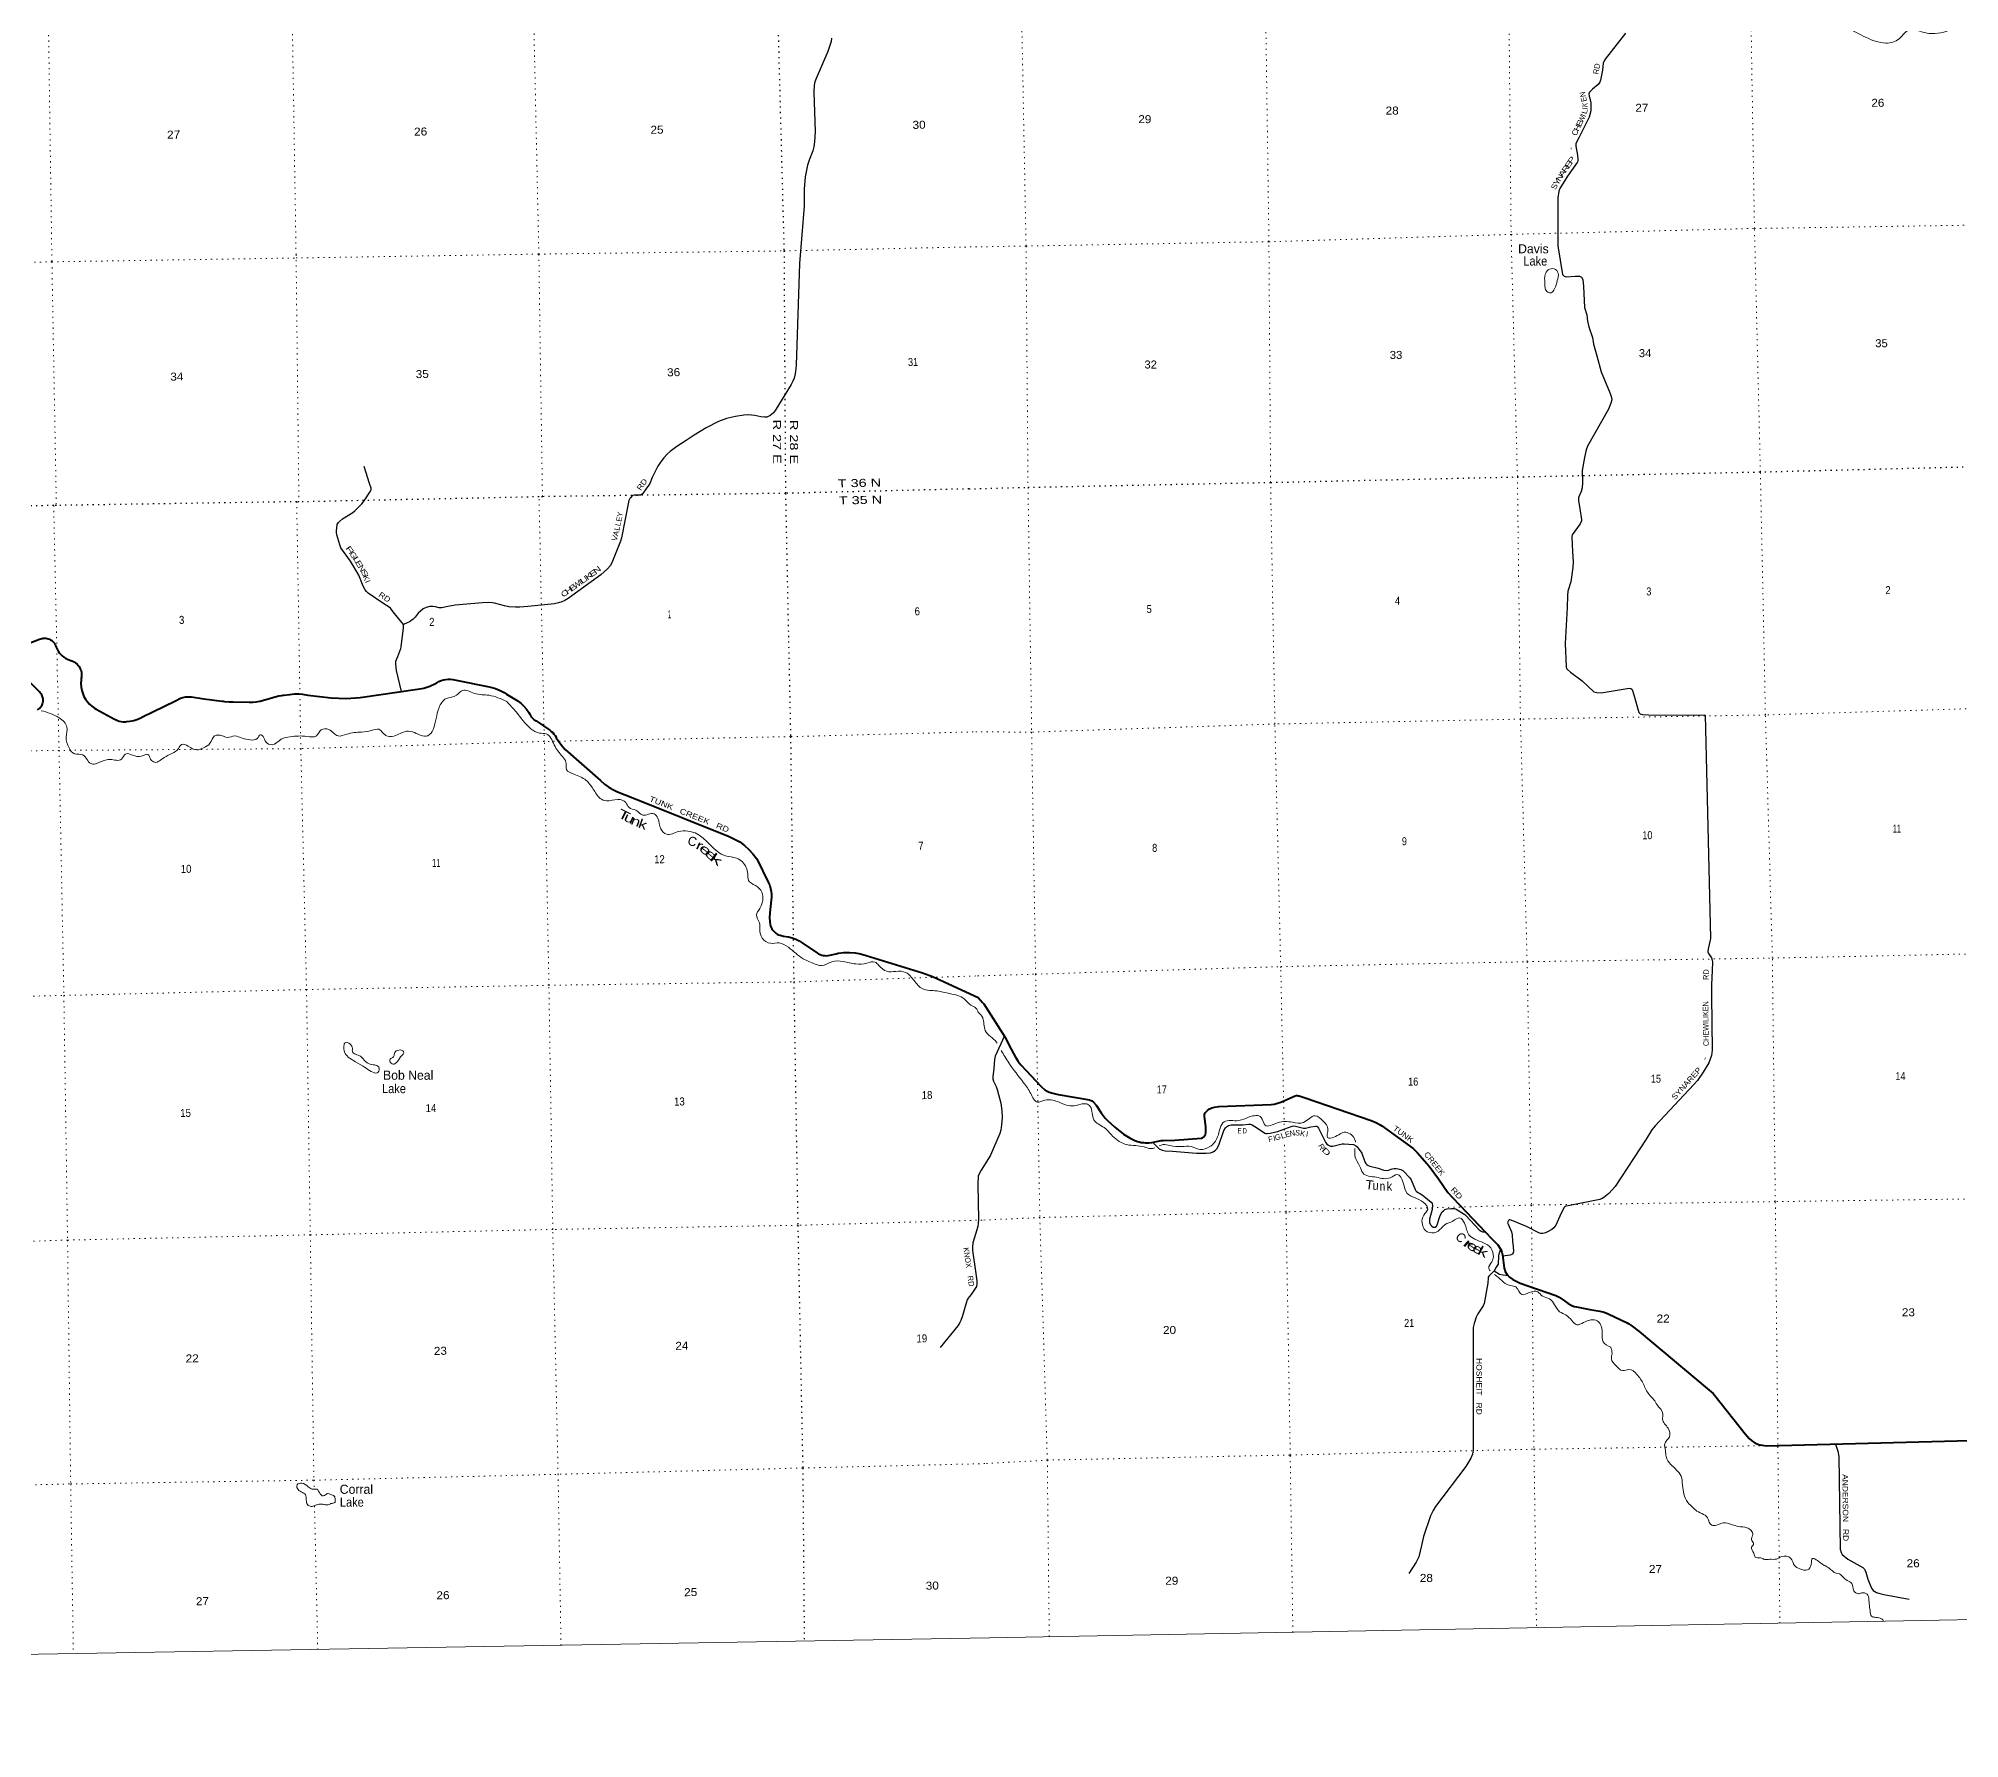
# Model space of a CAD drawing. Header units: feet. Extents: x 242557 to 489137, y 368785 to 557307.
# Drawn here: x 376633 to 418652, y 368785 to 405982 of the extents above; entities that cross this region are included whole.
import ezdxf
from ezdxf.enums import TextEntityAlignment as Align

# ---------------------------------------------------------------- set-up
doc = ezdxf.new("R2010")
doc.units = ezdxf.units.FT
doc.header["$LTSCALE"] = 80
doc.linetypes.add('DOTTED', pattern=[1.5, 0.3, -1.2])
for name, color, linetype, lineweight in [('26', 7, 'Continuous', 40), ('27', 7, 'Continuous', 25), ('29', 7, 'Continuous', 25), ('30', 7, 'Continuous', 35), ('39', 7, 'Continuous', 13), ('4', 7, 'Continuous', 13), ('41', 7, 'Continuous', 13), ('6', 7, 'DOTTED', 25), ('7', 7, 'DOTTED', 13)]:
    doc.layers.add(name, color=color, linetype=linetype, lineweight=lineweight)

msp = doc.modelspace()

# ---------------------------------------------------------------- linework, layer by layer
at = {"layer": '26'}
for points in [[(376074.95, 392609.52), (376659, 392837.05), (376685.35, 392847.32), (376709, 392853.74), (376713.25, 392854.86), (376740.56, 392859.11), (376768.16, 392860.48), (376795.75, 392858.96), (376823.04, 392854.56), (376849.71, 392847.34), (376875.48, 392837.36), (376900.07, 392824.75), (376923.21, 392809.63), (376944.63, 392792.18), (376964.12, 392772.59)], [(376964.12, 392772.59), (376981.45, 392751.07), (376996.44, 392727.85), (377008.92, 392703.19), (377018.75, 392677.36), (377023.32, 392663.54), (377041.05, 392620.18), (377063.21, 392578.91), (377089.57, 392540.17), (377119.83, 392504.41), (377153.66, 392472.01), (377190.69, 392443.31), (377230.52, 392418.65), (377272.71, 392398.29), (377316.8, 392382.44), (377365.7, 392363.57), (377397.17, 392349.86), (377427.04, 392332.92), (377454.98, 392312.96), (377480.67, 392290.19), (377503.85, 392264.86), (377524.24, 392237.24), (377541.64, 392207.64), (377555.85, 392176.39), (377566.72, 392143.82), (377574.12, 392110.29), (377577.98, 392076.18), (377578.25, 392041.85), (377574.93, 392007.67), (377571.52, 391988.77), (377566.14, 391948.06), (377561.87, 391867.02), (377566.1, 391785.97), (377580.07, 391717.68), (377601.09, 391651.22), (377628.95, 391587.32), (377663.34, 391526.69), (377703.87, 391469.98), (377750.11, 391417.83), (377801.55, 391370.79), (377857.63, 391329.38), (377897.09, 391305.24), (378297.33, 391091.77), (378322.2, 391078.51), (378347.33, 391067), (378360.83, 391060.82), (378400.95, 391047.32), (378442.27, 391038.08), (378484.32, 391033.22), (378512.8, 391032.92), (378537.92, 391033.4), (378562.8, 391035.98), (378629.15, 391042.84), (378719.01, 391061.79), (378806.4, 391090.02), (378890.36, 391127.23), (378893.16, 391128.66), (379630, 391488.95), (379744.23, 391545.53), (379794.89, 391562.37), (379847.03, 391573.81), (379900.08, 391579.74), (379924.17, 391580), (379949.1, 391580.28), (379974.17, 391577.08), (379983, 391575.95), (380248, 391531.95), (380649.96, 391482.66), (380674.48, 391479.65), (380699.96, 391477.05), (380802.58, 391466.56), (380838.94, 391465.68), (380868.11, 391464.97), (380888.94, 391464.51), (381240.97, 391456.78), (381319.41, 391457.24), (381397.38, 391465.89), (381474.02, 391482.65), (381481.09, 391484.62), (381758.55, 391561.21), (381783.82, 391568.19), (381808.55, 391574.52), (381893.23, 391596.2), (381960.28, 391606.69), (381985.47, 391610.63), (382010.28, 391614.11), (382132.81, 391631.3), (382235.43, 391641.14), (382338.51, 391640.19), (382409.89, 391633.17)], [(376613.04, 391292.72), (376634.46, 391306.4), (376654.34, 391322.24), (376672.45, 391340.07), (376688.6, 391359.7), (376702.61, 391380.9), (376714.32, 391403.46), (376723.62, 391427.12), (376730.39, 391451.62), (376734.56, 391476.69), (376736.08, 391502.06), (376734.95, 391527.45), (376731.17, 391552.58), (376724.79, 391577.19), (376715.86, 391600.99), (376704.5, 391623.72), (376690.82, 391645.14), (376674.98, 391665.02), (376657.15, 391683.13), (376139, 392194.95)], [(382409.89, 391633.17), (382529, 391615.95), (383038.87, 391553.87), (383362.45, 391543.1), (383670.78, 391564.43), (384926.4, 391741.18), (385061.56, 391769.67), (385192.99, 391812.13), (385319.27, 391868.09), (385348.42, 391883.34), (385394.04, 391909.77), (385442.17, 391931.28), (385492.28, 391947.64), (385543.83, 391958.67), (385596.25, 391964.25), (385648.97, 391964.33), (385697.78, 391959.44), (386529, 391784.95), (386630.64, 391757.06), (386728.8, 391718.7), (386822.42, 391670.28), (386873.56, 391638.24), (387123.15, 391484.44), (387190.79, 391432.1), (387252.58, 391372.97), (387307.85, 391307.7), (387356, 391237.01), (387379.45, 391195.72), (387393.55, 391168.22), (387410.44, 391142.33), (387429.94, 391118.35), (387451.85, 391096.54), (387475.92, 391077.15), (387488.82, 391068.32), (387521, 391048.95), (387817.74, 390846.56), (387851.15, 390821.87), (387881.79, 390793.82), (387909.34, 390762.72), (387933.48, 390728.92), (387953.96, 390692.77), (387959.31, 390681.62), (388026.66, 390577.88), (388104.5, 390481.74), (388156.99, 390427.06), (388924.1, 389746.94), (389016.98, 389664.68), (389117.95, 389592.57), (389225.91, 389531.42), (389299.04, 389497.95), (389636.62, 389364), (391740.39, 388517.91), (391859.3, 388465.64), (391972.09, 388401.22), (392077.53, 388325.37), (392174.46, 388238.91), (392261.82, 388142.79), (392338.66, 388038.07), (392344.45, 388029.16), (392600.71, 387509.27), (392601.77, 387507.15), (392627.65, 387447.2), (392647.13, 387384.87), (392659.98, 387320.84), (392666.07, 387255.82), (392665.33, 387190.53), (392657.77, 387125.66), (392629.25, 386850.72), (392624.96, 386750.93), (392631.12, 386651.23), (392639.12, 386595.79), (392647.93, 386563.7), (392660.04, 386532.7), (392675.32, 386503.14), (392693.62, 386475.34), (392714.71, 386449.6), (392738.39, 386426.21), (392764.38, 386405.42), (392792.39, 386387.46), (392822.14, 386372.53), (392853.28, 386360.78), (392879.02, 386354.05), (392929.02, 386344.15), (393037.73, 386322.61), (393118.91, 386301.94), (393197.49, 386272.89), (393272.59, 386235.78), (393339.08, 386194.07), (393670.83, 385970.18), (393696.78, 385954.79)], [(393696.78, 385954.79), (393729.93, 385939.19), (393764.53, 385927.15), (393800.2, 385918.78), (393836.55, 385914.19), (393873.17, 385913.42), (393909.68, 385916.49), (393945.67, 385923.35), (394081.56, 385955.8), (394128.4, 385965.74), (394250, 385982.41), (394372.68, 385986.28), (394495.08, 385977.3), (394615.88, 385955.58), (394733.75, 385921.35), (395966.78, 385537.45), (396129.83, 385481.46), (396188.02, 385456.7), (396352, 385386.95), (397184.15, 384996.48)], [(397184.15, 384996.48), (397230.86, 384949.63), (397283.27, 384889.62), (397308.35, 384857.87), (397772.69, 384139.35), (397802.37, 384085.04), (397868.35, 383948.84), (398005.38, 383690.25), (398054.86, 383610.74), (398085.86, 383569.39), (398116.79, 383526.26), (398563.77, 383050.21), (398643.81, 382980.08), (398692.89, 382949.06), (398741.15, 382927.69), (398816.88, 382905.12), (398933.61, 382876.15), (399623.44, 382757.66), (399673.18, 382737.11), (399709.34, 382708.68), (399766.37, 382644.7), (399877.84, 382476.66), (399961.19, 382362.33), (400005.32, 382316.97), (400179.18, 382160.03), (400366.1, 382006.92), (400399.73, 381983.61), (400511.39, 381917.75), (400612.13, 381871.23), (400672.19, 381849.25), (400710.61, 381838.93), (400749.69, 381829.87), (400802.64, 381823.41), (400837.51, 381822.11), (400919.52, 381822.12), (400987.19, 381829.14), (401192.41, 381868.76), (401235.96, 381872.52), (401488.87, 381879.5), (402073.37, 381923.07), (402095.48, 381929.39), (402113.56, 381939.73), (402138.1, 381969.45), (402156.19, 382003.05), (402164.39, 382043.76), (402164.68, 382158.98), (402136.79, 382405.14), (402136.81, 382437.29), (402141.98, 382457.96), (402149.73, 382472.18), (402172.98, 382500.61), (402201.52, 382529.45), (402245.3, 382560.06), (402271.13, 382571.69), (402295.58, 382581.47), (402358.96, 382598.83), (402452.51, 382612.24), (403591.89, 382656.47), (403663.11, 382664.75), (403710.9, 382676.38), (403806.96, 382712.42), (404119.73, 382846.71), (404147.44, 382853.44), (404168.11, 382854.73), (404193.94, 382850.85), (404210.54, 382846.12), (404340.28, 382805.71), (405780.34, 382306.92), (405871.68, 382269.28), (405928.51, 382240.85), (405981.54, 382211.04), (406016.33, 382187.86), (406701.52, 381694.83), (406799.01, 381601.14), (407048.23, 381312.21), (407256.18, 381034.53), (407461.57, 380735.26), (407550.77, 380628.85), (407724.87, 380455.74), (408282.54, 379864.2), (408418.45, 379722.01)], [(408418.45, 379722.01), (408549.01, 379585.42), (408614.94, 379486.84), (408640.77, 379427.39), (408657.17, 379368.83), (408693.82, 379076.32), (408715.68, 379003.5), (408752.27, 378945.86), (408811.26, 378879.43), (408877.1, 378828.57), (409043.73, 378750.34), (409824.64, 378477.65), (409892.3, 378445.2), (410012.04, 378359.32), (410091.2, 378305.63), (410171.27, 378261.69), (410225.52, 378238.43), (410270.26, 378227.97), (410565.63, 378176.02), (410784.11, 378139.04), (410876.46, 378116.95), (410966.57, 378081.28), (411378.89, 377884.33), (411415.77, 377861.97), (411464.13, 377827.46), (411646.35, 377689.75), (413133.83, 376447.87), (413263.92, 376333.5), (413301.64, 376290.83), (413959.78, 375456.3), (414046.61, 375353.9), (414105.34, 375302.96), (414175.77, 375253.09), (414250.68, 375222.08), (414330.75, 375201.4), (414427.84, 375190.8), (421376.41, 375369.03)]]:
    msp.add_lwpolyline(points, dxfattribs=at)
at = {"layer": '29'}
for points in [[(393982.01, 405988.51), (393969, 405914.13), (393902.11, 405698.45), (393641.97, 405103.45), (393615.95, 405034.66), (393597.37, 404962.14), (393589.94, 404805.96), (393619.67, 403943.21), (393604.81, 403720.09), (393591.81, 403608.52), (393567.64, 403519.28), (393491.47, 403314.74), (393456.16, 403210.62), (393422.72, 403065.59), (393404.13, 402954.03), (393380.92, 402683.49), (393379.71, 402664.05)], [(411342.03, 406095.44), (410900.7, 405528.5), (410877.04, 405492.98), (410859.49, 405437.2), (410839.38, 405288.95), (410801.02, 405071.32), (410787.09, 405026.38), (410747.22, 404972.36), (410620.85, 404868.72), (410559.86, 404803.74), (410545.66, 404770.58), (410548.01, 404728.64), (410588.42, 404574.32), (410589.95, 404528.1), (410583.52, 404398.72), (410551.03, 404257.92), (410334.91, 403823.63)], [(410334.91, 403823.63), (410256.89, 403683.44), (410255.63, 403624.72), (410293.42, 403428.07), (410304.22, 403332.9), (410299.49, 403299.74), (410285.76, 403268.15), (410077.98, 402969.56), (409911.31, 402698.14), (409885.16, 402641.2), (409865.06, 402492.95), (409864.06, 401442.13), (409966.36, 400815.4), (410001.25, 400777.28), (410048.53, 400765.87), (410244.02, 400781.11), (410337.36, 400777.28), (410380.04, 400755.78), (410408.37, 400703.85), (410423.95, 400557.33), (410449.06, 400091.46), (410497.78, 399937.65), (410513.94, 399792.74), (410545.51, 399674.68), (410624.73, 399441.15), (410645.03, 399292.36), (410718.82, 399036.4), (410811.34, 398688.18), (411006.27, 398216.4), (411037.97, 398122.19), (411042.7, 398074.82), (411023.77, 397999.03), (410975.48, 397871.75), (410513.36, 397060.68), (410484.1, 396978.2), (410451.51, 396815.93), (410398.86, 396531.1), (410404.44, 396258.5), (410398.89, 396146.86), (410375.32, 396071.53), (410323.14, 395952.64), (410318.41, 395933.69), (410316.27, 395871.33), (410345.6, 395688.52), (410384.35, 395457.55), (410379.95, 395424.46), (410351.55, 395360.52), (410176.4, 395121.29), (410172.65, 395082.03), (410181.7, 394902.51), (410183.79, 394755.08), (410200.07, 394529.17), (410193.58, 394403.83), (410145.7, 394092.9), (410086.45, 393889.68), (410075.22, 393795.29), (410068.53, 393528.31), (410021.82, 392740.53), (410048.11, 392232.27), (410058.04, 392193.82), (410076.98, 392174.87), (410144.19, 392118.58), (410395.97, 391925.72), (410651.07, 391686.51), (410716.05, 391668.02), (410809.18, 391666.03), (411426.46, 391765.41), (411464.01, 391762.75), (411491.93, 391735.48), (411527.42, 391621.59), (411639.11, 391237.7), (411662.83, 391203.79), (411713.15, 391189.89), (411846.54, 391186.69), (413084.95, 391175.44), (413201.34, 386293.9), (413199.96, 386253.09), (413154.81, 386061.48), (413146.9, 385997.84), (413157.63, 385960.55), (413222.82, 385867.96), (413243.95, 385815.47), (413245.64, 385773.82), (413238.49, 385595.74), (413225.3, 385271.93), (413223.76, 385037.47), (413240.71, 383849.9), (413222.63, 383730.01), (413170.56, 383568.95), (413042.74, 383365.26), (412917.48, 383186.59), (412837.59, 383095.55), (411996.56, 382190.49), (411918.1, 382100.02), (411798.52, 381897.61), (411120.42, 380864.44), (410977.18, 380713.7), (410874.63, 380622.55), (410836.76, 380601.23), (410785.01, 380579.36), (410130.78, 380450.49)], [(393378, 402539.32), (393382.78, 402425.04), (393378, 402310.95), (393282, 401059.95), (393208.94, 398831.74)], [(393208.94, 398831.74), (393193.26, 398684), (393179.32, 398614.28), (393158.88, 398549.2), (393134.73, 398482.27), (393097.22, 398412.07), (392761.47, 397861.06), (392708.29, 397789.65), (392672.98, 397758.04), (392627.45, 397723.64), (392594.01, 397708.77), (392565.21, 397696.69), (392515.97, 397693.89), (392435.14, 397702.26), (392301.35, 397728.29), (392156.42, 397743.17), (392063.51, 397739.45), (391877.69, 397709.7), (391684.45, 397665.07), (391509.78, 397598.14), (391238.5, 397460.54), (390975.54, 397302.68)], [(390975.54, 397302.68), (390801.84, 397185.36), (390597.44, 397051.49), (390452.51, 396947.37), (390386.54, 396885.08), (390311.29, 396802.34), (390223.03, 396689.85), (390177.5, 396620.12), (390058.58, 396378.4), (390002.84, 396244.53), (389976.83, 396199.9), (389921.08, 396118.09), (389869.05, 396043.72), (389846.76, 396019.55), (389820.74, 396002.81), (389800.31, 395991.66), (389765, 395987.94), (389664.66, 395986.08), (389631.22, 395982.36), (389608.91, 395969.34), (389579.18, 395932.16), (389568.04, 395917.28), (389549.45, 395872.66), (389385.94, 395058.26), (389363.64, 394983.88), (389337.62, 394913.23), (389318.08, 394869.18)], [(384619.83, 393157.99), (384419.78, 393398.59), (384348.55, 393498.25), (384333.68, 393516.85), (384307.95, 393538.38), (384168.89, 393625.28), (383845.44, 393844.9), (383806.91, 393882.21), (383777.18, 393921.26), (383735.33, 393998.85), (383637.59, 394241.81), (383459.94, 394542.22), (383250.03, 394840.16), (383223.45, 394901.15), (383161.2, 395121.48), (383154.76, 395161.9), (383153.77, 395212.59), (383156.55, 395269.3), (383169.26, 395345.86), (383192.79, 395387.37), (383216.01, 395414.33), (383285.83, 395474.7), (383512.39, 395612.35), (383551, 395645.99), (383708.43, 395799.22), (383756.65, 395864.92), (383897.96, 396076.27), (383908.18, 396106.95), (383908.64, 396141.66), (383876.3, 396244.19), (383755.75, 396618.09)], [(389337.62, 394913.23), (389175.05, 394505.09), (389136.03, 394443.73), (389078.42, 394378.65), (388937.21, 394244.78), (388216.25, 393731.6), (388149.36, 393686.97), (388082.46, 393657.22), (388008.14, 393631.19), (387918.95, 393612.6), (387339.21, 393553.1), (387162.69, 393536.36), (387064.2, 393538.22), (386924.85, 393543.8), (386826.36, 393567.97), (386608.97, 393629.33), (386568.09, 393636.77), (386484.46, 393642.35), (386343.25, 393634.91), (385748.64, 393582.85), (385547.96, 393545.66), (385455.06, 393523.35), (385399.31, 393523.35), (385317.55, 393545.66), (385261.81, 393556.82), (385191.2, 393553.1), (385113.16, 393530.79), (385049.98, 393501.04), (384986.81, 393452.7), (384938.49, 393404.35), (384871.6, 393322.54), (384830.72, 393274.2), (384752.68, 393218.41), (384633.76, 393166.35), (384619.83, 393157.99), (384611.46, 393136.61), (384611.46, 393084.54), (384561.29, 392673.63), (384550.15, 392625.28), (384529.7, 392571.36), (384485.11, 392452.36), (384446.09, 392350.1), (384440.51, 392288.73), (384455.38, 392154.86), (384570.05, 391693.63)], [(397761.61, 384159.62), (397560.62, 383715.71), (397541.07, 383642.98), (397526.35, 383446.43), (397506.19, 383260.97), (397508.55, 383218.33), (397520.05, 383165.32), (397577.85, 383048.21), (397600.86, 382988.59), (397678.89, 382684.14), (397705, 382522), (397709.69, 382376.09), (397700.26, 382211.73), (397678.96, 382098.04), (397658.84, 382026.66), (397454.1, 381546.31), (397416.23, 381473.95), (397251.67, 381221.18)], [(401000.81, 381833.76), (401148.91, 381688.31), (401209.72, 381657.52), (401276.72, 381640.94), (401440.46, 381639.7), (401962.77, 381596.17), (402173.79, 381591.2), (402265.53, 381603.21), (402325.28, 381624.36), (402377.35, 381659.89), (402408.12, 381690.68), (402450.8, 381767.61), (402558.99, 382088.83), (402592.74, 382145.43), (402618.77, 382171.48), (402661.38, 382199.9), (402721.12, 382213.99), (402763.16, 382216.48), (402977.64, 382213.27), (403096.89, 382229.52), (403134.8, 382227.11), (403177.37, 382215.31), (403294.76, 382140.01), (403454.3, 382032.93), (403475.6, 382025.83), (403505.96, 382026.5), (403570.28, 382032.93), (403730.98, 382069.09), (404050.76, 382180.97), (404086.27, 382188.07), (404129.68, 382184.72), (404300.63, 382138.44), (404344.26, 382138.33), (404461.26, 382172.61), (404573.85, 382185.7), (404592.79, 382180.97), (404608.77, 382169.92), (404633.03, 382143.07), (404687.65, 382021.26), (404785.86, 381830.86), (404815.28, 381791.36), (404848.42, 381765.3), (404895.76, 381746.35), (404941.74, 381745.63), (405149.02, 381796.09), (405190.75, 381797.18), (405395.18, 381779.51), (405442.18, 381761.93), (405478.02, 381732.14), (405578.22, 381591.11), (405641.97, 381405.51), (405665.01, 381363.85), (405686.31, 381344.9), (405714.72, 381323.58), (405755.75, 381308.64), (405932.64, 381266.62), (406062.66, 381221.74), (406115.81, 381216.74), (406164.43, 381224.11), (406240.17, 381247.56), (406282.78, 381254.9), (406327.75, 381258.45), (406372.72, 381252.53), (406434.27, 381234.77), (406476.87, 381214.63), (406491.07, 381200.42), (406629.38, 381051.65), (406654.39, 381012.13), (406741.97, 380798.97), (406760.9, 380770.54), (406776.99, 380755.96), (406894.24, 380679.43), (406930.77, 380650.25)], [(397251.67, 381221.18), (397212.44, 381155.82), (397188.29, 381090.74), (397180.85, 380904.81), (397195.72, 380138.75), (397190.14, 380062.51), (397180.85, 379990), (397128.83, 379818.94), (397069.37, 379633), (397060.07, 379534.46), (397061.93, 379461.94), (397128.83, 379008.26), (397158.56, 378800.01), (397159.49, 378754.45), (397160.43, 378723.77), (397149.28, 378679.14), (397109.32, 378609.42), (397032.2, 378502.51), (396988.54, 378453.24), (396965.31, 378420.7), (396945.8, 378382.58), (396920.72, 378309.14), (396838.96, 378011.64), (396809.23, 377929.83), (396786.94, 377885.2), (396742.33, 377818.27), (396353, 377344.95)], [(406930.77, 380650.25), (407092.55, 380520.98), (407113.57, 380489.89), (407120.67, 380447.25), (407113.14, 380362.1), (407060.6, 380145.98), (407056.77, 380099.09), (407059.13, 380065.93), (407084.26, 380021.56), (407106.47, 379994.87), (407137.24, 379973.56), (407158.54, 379971.19), (407180.56, 379972.54), (407210.62, 379997.24), (407224.82, 380023.3), (407285.11, 380206.74), (407307.66, 380257.77), (407338.43, 380307.51), (407362.1, 380333.57), (407392.87, 380357.25), (407442.02, 380374.14), (407534.89, 380385.67), (407605.4, 380382.14), (407639.03, 380371.46), (407797.62, 380276.72), (407830.75, 380250.67), (407849.69, 380229.35), (408147.59, 379914.99), (408185.79, 379885.92), (408219.39, 379875.18), (408273.07, 379874.25)], [(410130.78, 380450.49), (410092.01, 380442.85), (410041.46, 380431.89), (410020.16, 380417.68), (410006.21, 380405.36), (409936.95, 380281.58), (409819.06, 380018.61), (409776.37, 379962.93), (409733.76, 379925.03), (409637.37, 379870.51), (409594.11, 379851.61), (409539.67, 379837.4), (409494.7, 379835.03), (409446.08, 379849.36), (409179.57, 379991.16), (408846.16, 380128.72), (408816.09, 380133.45), (408801.19, 380133.46), (408786.99, 380121.62), (408768.05, 380090.83), (408765.69, 380067.14), (408776.31, 380039.04), (408848.53, 379872.93), (408865.62, 379805.88), (408875.78, 379658.74), (408884.64, 379558.03), (408894.07, 379437.13), (408886.4, 379412.26), (408874.57, 379393.31), (408860.37, 379376.73), (408819.37, 379363.67), (408660.76, 379340.16)], [(408610.49, 379497.08), (408569.24, 379355.41), (408564.37, 379309.88), (408563.48, 379196.68), (408557.4, 379163.57), (408513.78, 379095.85), (408469.57, 379015.42)], [(408469.57, 379015.42), (408356.21, 378901.85), (408344.38, 378882.9), (408340.46, 378865.2), (408331.67, 378745.66), (408252.07, 378302.62), (408230.23, 378254.94), (408115.97, 378079), (408079.28, 378004.19), (408036.97, 377869.99), (408015.37, 377775.64), (408012.5, 377660.96), (408015.26, 375098.76), (407996.44, 375006.87), (407958.57, 374916.87), (407915.96, 374850.55), (407849.51, 374741.08), (407189.33, 373862.15), (407134.88, 373775.26), (407077.88, 373658.01), (406928.9, 373205.98), (406881.96, 373006.22), (406827.18, 372761.55), (406768.9, 372642.39), (406604.09, 372395.89)], [(408469.57, 379015.42), (408592.6, 378949.2), (408668.65, 378927.9), (408777.32, 378917.65)], [(415940.37, 375229.6), (415992.09, 375075.62), (416013.29, 374957.07), (416037.46, 372931.15), (416058.37, 372856.34), (416087.3, 372809.71), (416211.23, 372711.19), (416537.5, 372527.12), (416574.36, 372491.59), (416598.82, 372428.33), (416647.6, 372272.5), (416721.77, 372075.16), (416763.72, 372027.37), (416833.37, 371984.27), (416905.74, 371956.31), (416996.31, 371935.67), (417552.52, 371834.79)]]:
    msp.add_lwpolyline(points, dxfattribs=at)
msp.add_arc((395621.51, 402571.03), 2243.73, 177.62384, 180.80964, dxfattribs=at)
at = {"layer": '39'}
for points in [[(412157.79, 407133.99), (412410.88, 407020.37), (412786.19, 407134.12), (413035.77, 407087.19), (413203.05, 407287.26), (413617.83, 407262.3), (413878.79, 407067.93), (414248.51, 406708.1), (414477.57, 406494.8), (414899.85, 406405.26), (415175.41, 406371.06), (415392.94, 406402.31), (415592.26, 406344.13), (415887.11, 406350.83), (416199.18, 406220.35), (416595.9, 406008.84), (417039.28, 405879.31), (417328.2, 405970.86), (417576.12, 406178.83), (417716.02, 406157.74), (417976.1, 406092.84), (418503.46, 406183.74), (418652.14, 406221.52), (418788.45, 406180.11), (418918.86, 405950.4), (419030.67, 405558.4), (419129.19, 405218.71), (419233.22, 405174.54), (419539.71, 405112.72), (419709.17, 404853.54), (419778.14, 404660.88), (420100.09, 404449.69), (420199.29, 404350.78), (420531.55, 404220.75), (421026.72, 404124.78), (421233.87, 403896.82), (421448.76, 403594.17), (422064.49, 403347.17), (422401.12, 403112.03), (422852.25, 402816.78), (422964.7, 402667.59), (423011.85, 402456.22), (423166.26, 402328.22), (423296.98, 402084.35), (423536.63, 401849.03), (423851.62, 401407.03), (424250.75, 401268.41), (424581.72, 401105.98), (424895.7, 400799.51), (425201.16, 400693.16), (425607.78, 400581.01), (425697.16, 400469.74), (425950.8, 399969.69), (426240.98, 399733.49), (426478.27, 399694.38), (426640.14, 399412.78), (426714.52, 398797.37), (426597.71, 398689.5)], [(409580.54, 400642.43), (409588.77, 400816.62), (409653.25, 400915.21), (409784.07, 400938.41), (409873.08, 400843.32), (409852.42, 400683.01), (409793.83, 400501.61), (409716.88, 400418.93), (409645.92, 400429.45), (409589.58, 400509.1), (409581.45, 400601.99), (409580.54, 400642.43)], [(376694.06, 391273.73), (377090, 391116.95), (377257, 390914.95), (377239, 390700.95), (377302, 390458.95), (377421, 390331.95), (377607, 390304.95), (377776, 390115.95), (378001, 390156.95), (378204, 390206.95), (378452, 390213.95), (378541, 390325.95), (378690, 390300.95), (378885, 390277.95), (379029, 390314.95), (379088, 390210.95), (379176, 390143.95), (379381, 390248.95), (379695, 390448.95), (379764, 390536.95), (379908, 390496.95), (380097, 390415.95), (380247, 390462.95), (380385, 390559.95), (380487, 390721.95), (380650, 390724.95), (380762, 390688.95), (380931, 390721.95), (381093, 390669.95), (381263, 390634.95), (381418, 390665.95), (381489, 390745.95), (381548, 390708.95), (381607, 390588.95), (381745, 390528.95), (381945, 390649.95), (382142, 390703.95), (382505, 390711.95), (382714, 390723.95), (382815, 390851.95), (382988, 390860.95), (383188, 390720.95), (383375, 390758.95), (383703, 390806.95), (383915, 390838.95), (384082, 390866.95), (384229, 390731.95), (384403, 390716.95), (384547, 390777.95), (384730, 390825.95), (384898, 390776.95), (385077, 390716.95), (385152, 390726.95), (385266, 390863.95), (385395, 391341.95), (385551, 391537.95), (385779, 391612.95), (385911, 391718.95), (386168, 391652.95), (386490, 391609.95), (386875, 391473.95)], [(386875, 391473.95), (387087, 391238.95), (387401, 390878.95), (387594, 390780.95), (387739, 390769.95), (387913, 390528.95), (388095, 390270.95), (388170, 390152.95), (388183, 389985.95), (388342, 389884.95), (388609, 389750.95), (388768, 389557.95), (388921, 389355.95), (389055, 389299.95), (389309, 389332.95), (389479, 389266.95), (389552, 389153.95), (389702, 389093.95), (389850, 388988.95), (390097, 389015.95), (390178, 388923.95), (390248, 388690.95), (390368, 388569.95), (390637, 388631.95), (390834, 388636.95), (390997, 388597.95), (391661, 388096.95), (391902, 388047.95), (392031, 387963.95), (392146, 387702.95), (392163, 387561.95), (392314, 387446.95), (392456, 387304.95), (392478, 387195.95), (392412, 386947.95), (392336, 386802.95), (392404, 386635.95), (392410, 386484.95), (392466, 386295.95), (392644, 386183.95), (392835, 386191.95), (393035, 386097.95), (393360, 385846.95), (393622, 385730.95), (393758, 385696.95), (393989, 385779.95), (394233, 385788.95), (394512, 385732.95), (394754, 385747.95), (394933, 385774.95), (395009, 385705.95), (395187, 385571.95), (395387, 385570.95), (395605, 385546.95), (395786, 385367.95), (395973, 385185.95), (396280, 385142.95), (396564, 385082.95), (396740, 385045.95), (396887, 384961.95), (397026, 384832.95), (397136, 384765.95), (397173.85, 384713.05), (397189.75, 384680.61)], [(397189.75, 384680.61), (397285.77, 384553.71), (397342.54, 384273.76), (397584.61, 384020.29), (397599.91, 383996.33)], [(383570, 383593.95), (383411, 383695.95), (383328, 383805.95), (383314, 383936.95), (383345, 384013.95), (383446, 383981.95), (383500, 383883.95), (383502, 383814.95), (383565, 383757.95), (383679, 383712.95), (383788, 383595.95), (383953, 383527.95), (384054, 383499.95), (384087, 383437.95), (384045, 383353.95), (383911, 383379.95), (383768, 383473.95), (383570, 383593.95)], [(384413, 383728.95), (384442, 383815.95), (384484, 383840.95), (384603, 383830.95), (384619, 383814.95), (384555, 383702.95), (384458, 383569.95), (384394, 383541.95), (384320, 383607.95), (384328, 383651.95), (384384, 383683.95), (384413, 383728.95)], [(397691.73, 383839.77), (397855.3, 383571.21), (398180.25, 383135.5), (398339.16, 382896.32), (398482.76, 382709.4), (398647.51, 382751.59), (398920.96, 382721.39), (399242.35, 382625.51), (399431.43, 382664.21), (399554.53, 382671.06), (399636.62, 382614.25), (399715.83, 382324.7), (399812.88, 382231.81), (399943.98, 382151.84), (400125.91, 381967.81), (400438.97, 381779.87), (400814.17, 381730.56), (400950.38, 381693.19), (401054.11, 381706.99)], [(401144.21, 381751.7), (401231.31, 381780.51), (401381.26, 381761.67), (401644.48, 381737.3), (401842.44, 381739.78), (402035.83, 381675.39), (402256.72, 381737.07), (402423.73, 381949.27), (402567.72, 382279.91), (402884.58, 382306.69), (403115.11, 382385.84), (403376, 382375.59), (403462.69, 382203.55), (403734.74, 382259.81), (404060.52, 382268.74), (404303.89, 382265.18), (404553.18, 382412.48), (404731.63, 382293.12), (404836.54, 382119.48), (404830.6, 381933.2), (404967.75, 381944.42), (405221.98, 382051.36), (405432.09, 381872.02), (405438.51, 381831.78)], [(405424.76, 381693.46), (405422.88, 381651.28), (405432.23, 381503.79), (405529.43, 381313.79), (405597.49, 381161.57), (405896.67, 381065.18), (406199.96, 381055.9), (406349.94, 381126.08), (406485.32, 380945.04), (406569.28, 380714.27), (406726.96, 380620.74), (406921.21, 380517.92), (407019.75, 380358.3), (406957.02, 380271.9), (406894.03, 380106.58), (406925.47, 379965.66), (406969.33, 379901.92), (407162.41, 379851.68), (407317.76, 379952.33), (407400.91, 380029.08), (407568.88, 380107.77), (407716.89, 380175.88), (407826.54, 380061.02), (407919.12, 379806.17), (408050.59, 379710.02), (408396.33, 379519.6), (408455.19, 379326.71), (408423.25, 379218.75), (408353.53, 379083.62), (408383.75, 379020.65)], [(408476.56, 378938.89), (408568.45, 378870), (408710.69, 378743.74), (408837.03, 378696.03), (408946.81, 378666.16), (409077.8, 378501.21), (409240.52, 378543.35), (409424.08, 378557.64), (409527.18, 378464.89), (409680, 378407.67), (409904.53, 378125.47), (410039.49, 378053.68), (410169.48, 377933.22), (410280.71, 377838.63), (410425.12, 377886.43), (410725.27, 377927.65), (410835.94, 377677.26), (410856.84, 377465.29), (411023.09, 377349.7)], [(411023.09, 377349.7), (411050.4, 377212.73), (411036.91, 377093.05), (411139.3, 376941.61), (411285.08, 376837.69), (411415.9, 376860.9), (411596.15, 376751.7), (411736.3, 376538.4), (411860.52, 376314.61), (411966.14, 376199.67), (412037.42, 376083.94), (412163.03, 375888.51), (412153.39, 375777.01), (412277.16, 375573.45), (412307.52, 375390.02), (412201.95, 375231.83), (412219.38, 375084.53), (412232.37, 374955.33), (412335.22, 374783.67), (412559.16, 374527.76), (412591.91, 374328.2), (412622.5, 374134.66), (412705.38, 373952.43), (412820.96, 373843.77), (412876.8, 373786.37), (413137.26, 373614.24), (413229.78, 373452.46), (413334.8, 373454.85), (413487.16, 373508.9), (413665.87, 373468.45), (413818.33, 373427.41), (413998.84, 373397.12), (414093.1, 373338.56), (414129.42, 373250.37), (414110.49, 373193.28), (414110.19, 373116.39), (414148.03, 373050.48), (414103.3, 372972.58), (414148.69, 372840.08), (414182.86, 372757.9), (414300.49, 372738.32), (414388.1, 372705.92), (414501.19, 372708.49), (414648.58, 372713.87), (414760.5, 372769.02), (414955.32, 372730.96), (415043.76, 372571.11), (415156.46, 372500.83), (415326.78, 372474.36), (415404.99, 372591.47), (415438.31, 372727.78), (415542.44, 372679.57), (415692.26, 372575.74), (415790.47, 372521.33), (415954.79, 372401.64), (416021.75, 372389), (416100.03, 372321.99), (416192.63, 372247.21), (416295.19, 372178.73), (416337.13, 372019.85), (416437.67, 371951.32), (416507.95, 371971.13), (416629.76, 371945.57), (416666.75, 371827.04), (416674.94, 371732.13), (416694.39, 371584.87), (416725.38, 371464.18), (416823, 371436.05), (416944.85, 371408.48), (416973.75, 371380.81), (416984.45, 371348.55)], [(382678, 373881.95), (382598, 373862.95), (382517, 373903.95), (382492, 374011.95), (382474, 374120.95), (382382, 374183.95), (382296, 374254.95), (382291, 374339.95), (382391, 374373.95), (382536, 374295.95), (382621, 374244.95), (382720, 374238.95), (382797, 374142.95), (382860, 374093.95), (382914, 374118.95), (382968, 374145.95), (383019, 374124.95), (383102, 374091.95), (383126, 374015.95), (383113, 373946.95), (383047, 373931.95), (382991, 373905.95), (382906, 373898.95), (382829, 373915.95), (382751, 373907.95), (382678, 373881.95)]]:
    msp.add_spline(points, degree=3, dxfattribs=at)
at = {"layer": '4'}
msp.add_lwpolyline([(485083.98, 556942.67), (489136.84, 372822.34), (458570.27, 372170.54), (428006.14, 371560.78), (397437.89, 370993.07), (366865.59, 370467.41), (336295.9, 369983.81), (305725.57, 369542.24), (275154.65, 369142.74), (244583.23, 368785.28), (242556.67, 552939.07)], dxfattribs=at)
msp.add_lwpolyline([(485083.98, 556942.67), (489136.84, 372822.34), (458570.27, 372170.54), (428006.14, 371560.78), (397437.89, 370993.07), (366865.59, 370467.41), (336295.9, 369983.81), (305725.57, 369542.24), (275154.65, 369142.74), (244583.23, 368785.28), (242556.67, 552939.07)], dxfattribs=at)
at = {"layer": '6'}
for points in [[(392590.67, 416926.32), (392689, 411989.95), (392798, 406652.95), (392940, 401332.95), (392972, 396028.95), (393083, 390705.95), (393153, 385339.95), (393242, 380014.95), (393351, 374704.95), (393382.1, 370920.97)], [(396985.12, 396125.98), (398277.09, 396161.59), (403586.83, 396268.21), (408981.12, 396388.9), (414270.62, 396497.08), (419644.5, 396629.97), (424983.99, 396734.33), (427516.88, 396792.34)], [(396985.12, 396125.98), (392972, 396028.95), (387657, 395955.95), (387582, 395951.95), (382330, 395841.95), (382282, 395844.95), (377025, 395764.95), (376967, 395763.95), (371696, 395646.95), (371644, 395647.95), (371200, 395627.95)]]:
    msp.add_lwpolyline(points, dxfattribs=at)
at = {"layer": '7'}
msp.add_line((382670.89, 373875.97), (382742.95, 370735.16), dxfattribs=at)
for points in [[(414721.47, 371308.96), (414677.49, 375217.33), (414621.33, 380533.24), (414556.81, 385861.11), (414405.59, 391180.93), (414294.85, 396497.63), (414165.71, 401824.03), (414075.47, 407218.08), (413995.66, 412507.15), (413987.32, 417315.47)], [(387657, 395955.95), (387578, 401262.95), (387463, 406576.95), (387404, 411908.95), (387285.71, 416833.1)], [(403882.09, 382092.24), (403803.95, 385648.88), (403676.69, 390981.39), (403582.83, 396266.1), (403545.93, 401533.89), (403470.28, 406908.04), (403395.44, 412245.79), (403209.83, 417116.9)], [(376694.79, 416650.68), (376760, 411719.95), (376851, 406412.95), (376928, 401093.95), (377025, 395764.95)], [(382005.71, 416741.53), (382083, 411804.95), (382183.43, 406558.29), (382268.43, 401252.29), (382330, 395841.95)], [(398019.35, 413832.36), (398066.14, 412110.4), (398133.58, 406742.13), (398233.9, 401439.36), (398277.09, 396161.59), (398356.37, 390805.73), (398442.43, 385508.71), (398535.12, 380185.53), (398698.19, 374878.11), (398742.32, 371016.5)], [(408771.15, 408305.11), (408791.46, 407045.27), (408842.33, 401694.84), (408981.12, 396388.9), (409047.02, 391089.39), (409193.93, 385781.61), (409286.63, 380458.43), (409343.38, 375116.22), (409397.28, 371210.23)], [(396890.49, 401416.98), (398233.9, 401439.36), (403545.93, 401533.89), (408842.33, 401694.84), (414165.71, 401824.03), (419513.27, 401905.49), (424860.61, 402024.13)], [(368790, 400936.95), (371627, 400982.95), (376928, 401093.95), (382267, 401177.95), (387578, 401262.95), (392940, 401332.95), (396890.49, 401416.98)], [(382282, 395844.95), (382372, 390442.95), (382497, 385172.95), (382579, 379805.95), (382658, 374437.95), (382662.45, 374243.91)], [(388062.97, 370827.44), (387999, 374563.95), (387883, 379924.95), (387798, 385265.95), (387698, 390600.95), (387582, 395951.95)], [(376967, 395763.95), (377085, 390404.95), (377190, 385043.95), (377270, 379691.95), (377339, 374356.95), (377397.13, 370643.72)], [(427620.1, 391432.94), (425087.86, 391387.51), (419756.77, 391343.94), (414405.59, 391180.93), (409047.02, 391089.39), (403676.69, 390981.39), (398356.37, 390805.73), (397080.17, 390809.93)], [(397080.17, 390809.93), (393083, 390705.95), (387698, 390600.95), (382372, 390442.95), (377085, 390404.95), (371796, 390329.95), (370025, 390295.95)], [(397175.66, 385471.1), (398442.43, 385508.71), (403807.4, 385675.26), (409193.93, 385781.61), (414556.81, 385861.11), (419836.17, 385971.09), (425179.08, 386040.02), (427722.98, 386091.35)], [(369422, 384843.95), (371842, 384923.95), (377190, 385043.95), (382497, 385172.95), (387798, 385265.95), (393153, 385339.95), (397175.66, 385471.1)], [(404069.53, 371112.73), (404011.88, 374988.87), (403921.25, 380310.07), (403887.17, 381861.37)], [(427825.42, 380772.27), (425298.12, 380713.4), (419958.09, 380606.08), (414621.33, 380533.24), (409286.63, 380458.43), (403921.25, 380310.07), (398535.12, 380185.53), (397271.22, 380128.1)], [(397271.22, 380128.1), (393242, 380014.95), (387883, 379924.95), (382579, 379805.95), (377270, 379691.95), (371987, 379512.95), (371896, 379510.95), (368434, 379366.95)], [(397366.47, 374801.91), (398698.19, 374878.11), (404011.88, 374988.87), (409343.38, 375116.22), (414676.62, 375196.57), (420025.47, 375330.89), (425384.83, 375435.2), (427927.47, 375473.75)], [(368531, 374166.95), (372007, 374230.95), (377339, 374356.95), (382658, 374437.95), (387924.66, 374565.38), (393351, 374704.95), (397366.47, 374801.91)]]:
    msp.add_lwpolyline(points, dxfattribs=at)

# ---------------------------------------------------------------- texts
at = {"layer": '27'}
for s, rotation, width, p in [('TUNK   CREEK   RD', 338.091, 1.25, (389983.35, 389300)), ('TUNK', 324.263, 1.15, (406246.63, 382108.38)), ('CREEK', 308.78, 1.1, (406930.28, 381563.91)), ('RD', 311.472, 1.25, (407510.22, 380785.99))]:
    msp.add_text(s, height=120, rotation=rotation, dxfattribs=dict(at, width=width)).set_placement(p)
at = {"layer": '30'}
for s, rotation, width, p in [('RD', 80.004, 0.9, (410771.31, 405306.06)), ('N', 101.812, 0.85, (410464.21, 404767.62)), ('E', 101.812, 0.95, (410491.29, 404660.75)), ('W', 65.543, 0.95, (410438.91, 404195.9)), ('L', 74.006, 1.15, (410506.22, 404365.7)), ('K', 87.155, 0.7, (410515.59, 404525.04)), ('C', 63.543, 1.15, (410293.8, 403898.14)), ('H', 63.543, 1.1, (410343.29, 403997.58)), ('E', 63.543, 1.25, (410392.98, 404097.45)), ('P', 55.167, 1.5, (410210.77, 403287.5)), ('N', 58.447, 1.3, (409956.93, 402903.3)), ('A', 58.447, 1.45, (410013.06, 402997.65)), ('R', 55.167, 1.35, (410080.97, 403097.27)), ('E', 55.167, 1.5, (410148.41, 403193.15)), ('S', 65.333, 1.2, (409842.65, 402716.37)), ('Y', 58.447, 1.4, (409898.72, 402814.08)), ('E', 78.647, 0.9, (389393.29, 395454.39)), ('Y', 78.647, 0.95, (389411.15, 395556.31)), ('V', 72.282, 1.1, (389295.83, 395031.24)), ('A', 73.311, 1.1, (389324.05, 395137.69)), ('F', 305.166, 1.6, (383388.63, 394764.99)), ('G', 302.166, 1.2, (383470.73, 394643)), ('L', 303.166, 1.65, (383544, 394545.36)), ('E', 300.598, 1.35, (383592.1, 394458.71)), ('N', 300.598, 1.25, (383653.24, 394355.43)), ('S', 300.598, 1.35, (383714.95, 394249.94)), ('K', 291.914, 1.1, (383747.01, 394157.35)), ('I', 35.443, 1.05, (388521.8, 394038.67)), ('L', 35.443, 1.7, (388582.65, 394081.99)), ('I', 35.443, 1.05, (388637.94, 394121.59)), ('K', 35.443, 1.45, (388704.36, 394168.62)), ('E', 35.443, 1.5, (388795.26, 394233.32)), ('N', 38.472, 1.45, (388888.7, 394307.48)), ('C', 35.443, 1.4, (388176.37, 393792.8)), ('H', 35.443, 1.3, (388266.86, 393857.21)), ('E', 35.443, 1.5, (388357.74, 393921.9)), ('W', 35.443, 1.15, (388443.17, 393983.75)), ('RD', 87.667, 0.85, (413164.4, 385496.84)), ('CHEWILIKEN', 90.818, 0.95, (413160.15, 384427.48)), ('-', 66.891, 1.35, (413128.33, 383643.45)), ('SYNAREP', 48.1, 1.15, (412721.24, 383078.2)), ('E', 359.143, 0.7, (402903.45, 382024.36)), ('D', 0.76, 0.65, (403016.97, 382024.77)), ('G', 15.283, 0.85, (403755.15, 381886.68)), ('L', 17.283, 1.15, (403872.84, 381921.14)), ('N', 11.307, 0.85, (404069.83, 381971.4)), ('S', 350.852, 0.85, (404163.21, 381981.82)), ('K', 348.852, 0.85, (404273.33, 381964.66)), ('R', 297.285, 1.15, (404645.67, 381702.63)), ('D', 315.82, 1.65, (404758.21, 381583.28)), ('HOSHEIT   RD', 270.062, 1.15, (408083.76, 376489.62)), ('ANDERSON   RD', 270.684, 1.15, (416096.66, 373837.05))]:
    msp.add_text(s, height=120, rotation=rotation, dxfattribs=dict(at, width=width)).set_placement(p, align=Align.CENTER)
for s, rotation, p in [('I', 66.543, (410479.82, 404274.86)), ('I', 81.006, (410518.36, 404439.08)), ('-', 280.878, (410110.07, 403566.83)), ('L', 78.647, (389348.07, 395251.44)), ('L', 78.647, (389369.46, 395348.73)), ('I', 303.166, (383428.4, 394706.49)), ('I', 291.914, (383778.62, 394076.89)), ('F', 12.681, (403595.17, 381844.38)), ('I', 12.681, (403677.02, 381862.35)), ('E', 15.283, (403968.95, 381950.23)), ('I', 349.856, (404371.95, 381956.36))]:
    msp.add_text(s, height=120, rotation=rotation, dxfattribs=at).set_placement(p, align=Align.CENTER)
for s, rotation, width, p in [('RD', 55.023, 1.15, (389807.83, 396078.31)), ('RD', 325.824, 1.15, (384061.44, 393782.85)), ('KNOX', 278.388, 0.95, (396860.55, 379520.57)), ('RD', 278.125, 0.9, (396952.4, 378903.38))]:
    msp.add_text(s, height=120, rotation=rotation, dxfattribs=dict(at, width=width)).set_placement(p)
at = {"layer": '41'}
for s, p in [('Davis', (408995.76, 401279.66)), ('Bob Neal', (384170.07, 383199.5)), ('Corral', (383223.3, 374140.26))]:
    msp.add_text(s, height=200, dxfattribs=at).set_placement(p)
at = {"layer": '41', "width": 0.9}
for p in [(409111.79, 401011.79), (384149.38, 382906.46), (383227.43, 373859.41)]:
    msp.add_text('Lake', height=200, dxfattribs=at).set_placement(p)
at = {"layer": '41'}
for s, rotation, width, p in [('T', 333.686, 1.6, (389395.11, 388900.56)), ('u', 335.347, 1.45, (389516.29, 388833.8)), ('n', 338.273, 1.35, (389664.7, 388761.69)), ('k', 340.672, 1.35, (389820.07, 388694.67)), ('r', 335.088, 1.5, (391054.61, 388237.65)), ('e', 323.476, 1.7, (391163.19, 388152.59)), ('e', 319.737, 1.85, (391283.8, 388043.23)), ('k', 323.1, 1.95, (391399.72, 387942.17)), ('T', 353.551, 1.1, (405735.33, 380802.33)), ('u', 357.552, 0.9, (405875.61, 380786.03)), ('n', 359.937, 0.8, (406028.55, 380772.58)), ('k', 1.685, 0.9, (406183.85, 380768.36)), ('r', 318.534, 2.1, (407840.13, 379536.47)), ('e', 326.604, 1.6, (407945.35, 379475.09)), ('e', 330.482, 1.45, (408066.92, 379410.23)), ('k', 332.482, 1.6, (408183.3, 379346.53))]:
    msp.add_text(s, height=200, rotation=rotation, dxfattribs=dict(at, width=width)).set_placement(p, align=Align.CENTER)
for rotation, p in [(345.869, (390910.87, 388318.03)), (312.955, (407673.18, 379679.92))]:
    msp.add_text('C', height=200, rotation=rotation, dxfattribs=at).set_placement(p, align=Align.CENTER)
at = {"layer": '6', "width": 1.35}
for s, rotation, p in [('R 27 E', 270.346, (392698.36, 397641.04)), ('R 28 E', 270.346, (393068.61, 397633.87)), ('T 36 N', 1.385, (394117.2, 396156.67)), ('T 35 N', 1.385, (394140.17, 395783.47))]:
    msp.add_text(s, height=175, rotation=rotation, dxfattribs=at).set_placement(p)
at = {"layer": '7'}
for s, width, p in [('26', 1.1, (416720.82, 404485.9)), ('29', 1.1, (400688.55, 404127.6)), ('28', 1.1, (406098, 404315.63)), ('27', 1.1, (411559.54, 404375.97)), ('34', 1.05, (411635.91, 399008.49)), ('35', 1.05, (416806.98, 399225.82)), ('32', 1.05, (400823.48, 398759.92)), ('33', 1.05, (406190.08, 398969.45)), ('4', 0.85, (406302.94, 393589.98)), ('3', 0.85, (411799.8, 393795.65)), ('2', 0.85, (417030.61, 393824.22)), ('5', 0.85, (400872.17, 393410.79)), ('11', 0.65, (417188.92, 388605.89)), ('8', 0.85, (400992.12, 388185.21)), ('9', 0.85, (406453.88, 388330.75)), ('10', 0.85, (411712.38, 388462.83)), ('16', 0.85, (406590.83, 383072.5)), ('15', 0.85, (411900.03, 383136.01)), ('14', 0.85, (417247.54, 383191.86)), ('17', 0.85, (401092.4, 382898.73)), ('23', 1.1, (417389.02, 378024.61)), ('20', 1.1, (401228.96, 377636.77)), ('21', 0.85, (406502.37, 377790.9)), ('22', 1.1, (412025.78, 377887.94)), ('26', 1.1, (417493.47, 372534.2)), ('29', 1.1, (401278.63, 372151.68)), ('28', 1.1, (406845.96, 372213.13)), ('27', 1.1, (411856.3, 372408.73))]:
    msp.add_text(s, height=175, dxfattribs=dict(at, width=width)).set_placement(p)
for s, width, p in [('27', 1.1, (379448.97, 403787.91)), ('26', 1.1, (384851.24, 403853.58)), ('25', 1.1, (390021, 403894.95)), ('30', 1.1, (395753, 404001.95)), ('36', 1.1, (390384, 398588.95)), ('31', 0.85, (395654, 398812.95)), ('34', 1.1, (379518.53, 398493.32)), ('35', 1.1, (384887, 398548.95)), ('3', 0.9, (379709, 393171.98)), ('2', 0.9, (385180.67, 393128.41)), ('1', 0.45, (390399.67, 393294.38)), ('6', 0.9, (395798, 393359.95)), ('7', 0.9, (395878, 388231.95)), ('10', 0.9, (379747.38, 387723.59)), ('11', 0.65, (385243, 387853.95)), ('12', 0.9, (390101.08, 387934.09)), ('13', 0.9, (390536.94, 382633.58)), ('18', 0.9, (395953, 382773.95)), ('15', 0.9, (379736.18, 382384.21)), ('14', 0.9, (385103.24, 382490.61)), ('23', 1.1, (385283, 377178.95)), ('24', 1.1, (390565.4, 377290)), ('19', 0.9, (395839.35, 377449.92)), ('22', 1.1, (379854.11, 377012.68)), ('27', 1.1, (380078, 371701.95)), ('26', 1.1, (385340.03, 371831.32)), ('25', 1.1, (390758, 371899.95)), ('30', 1.1, (396041.64, 372041.97))]:
    msp.add_text(s, height=175, rotation=1.05, dxfattribs=dict(at, width=width)).set_placement(p)

doc.saveas('drawing.dxf')
